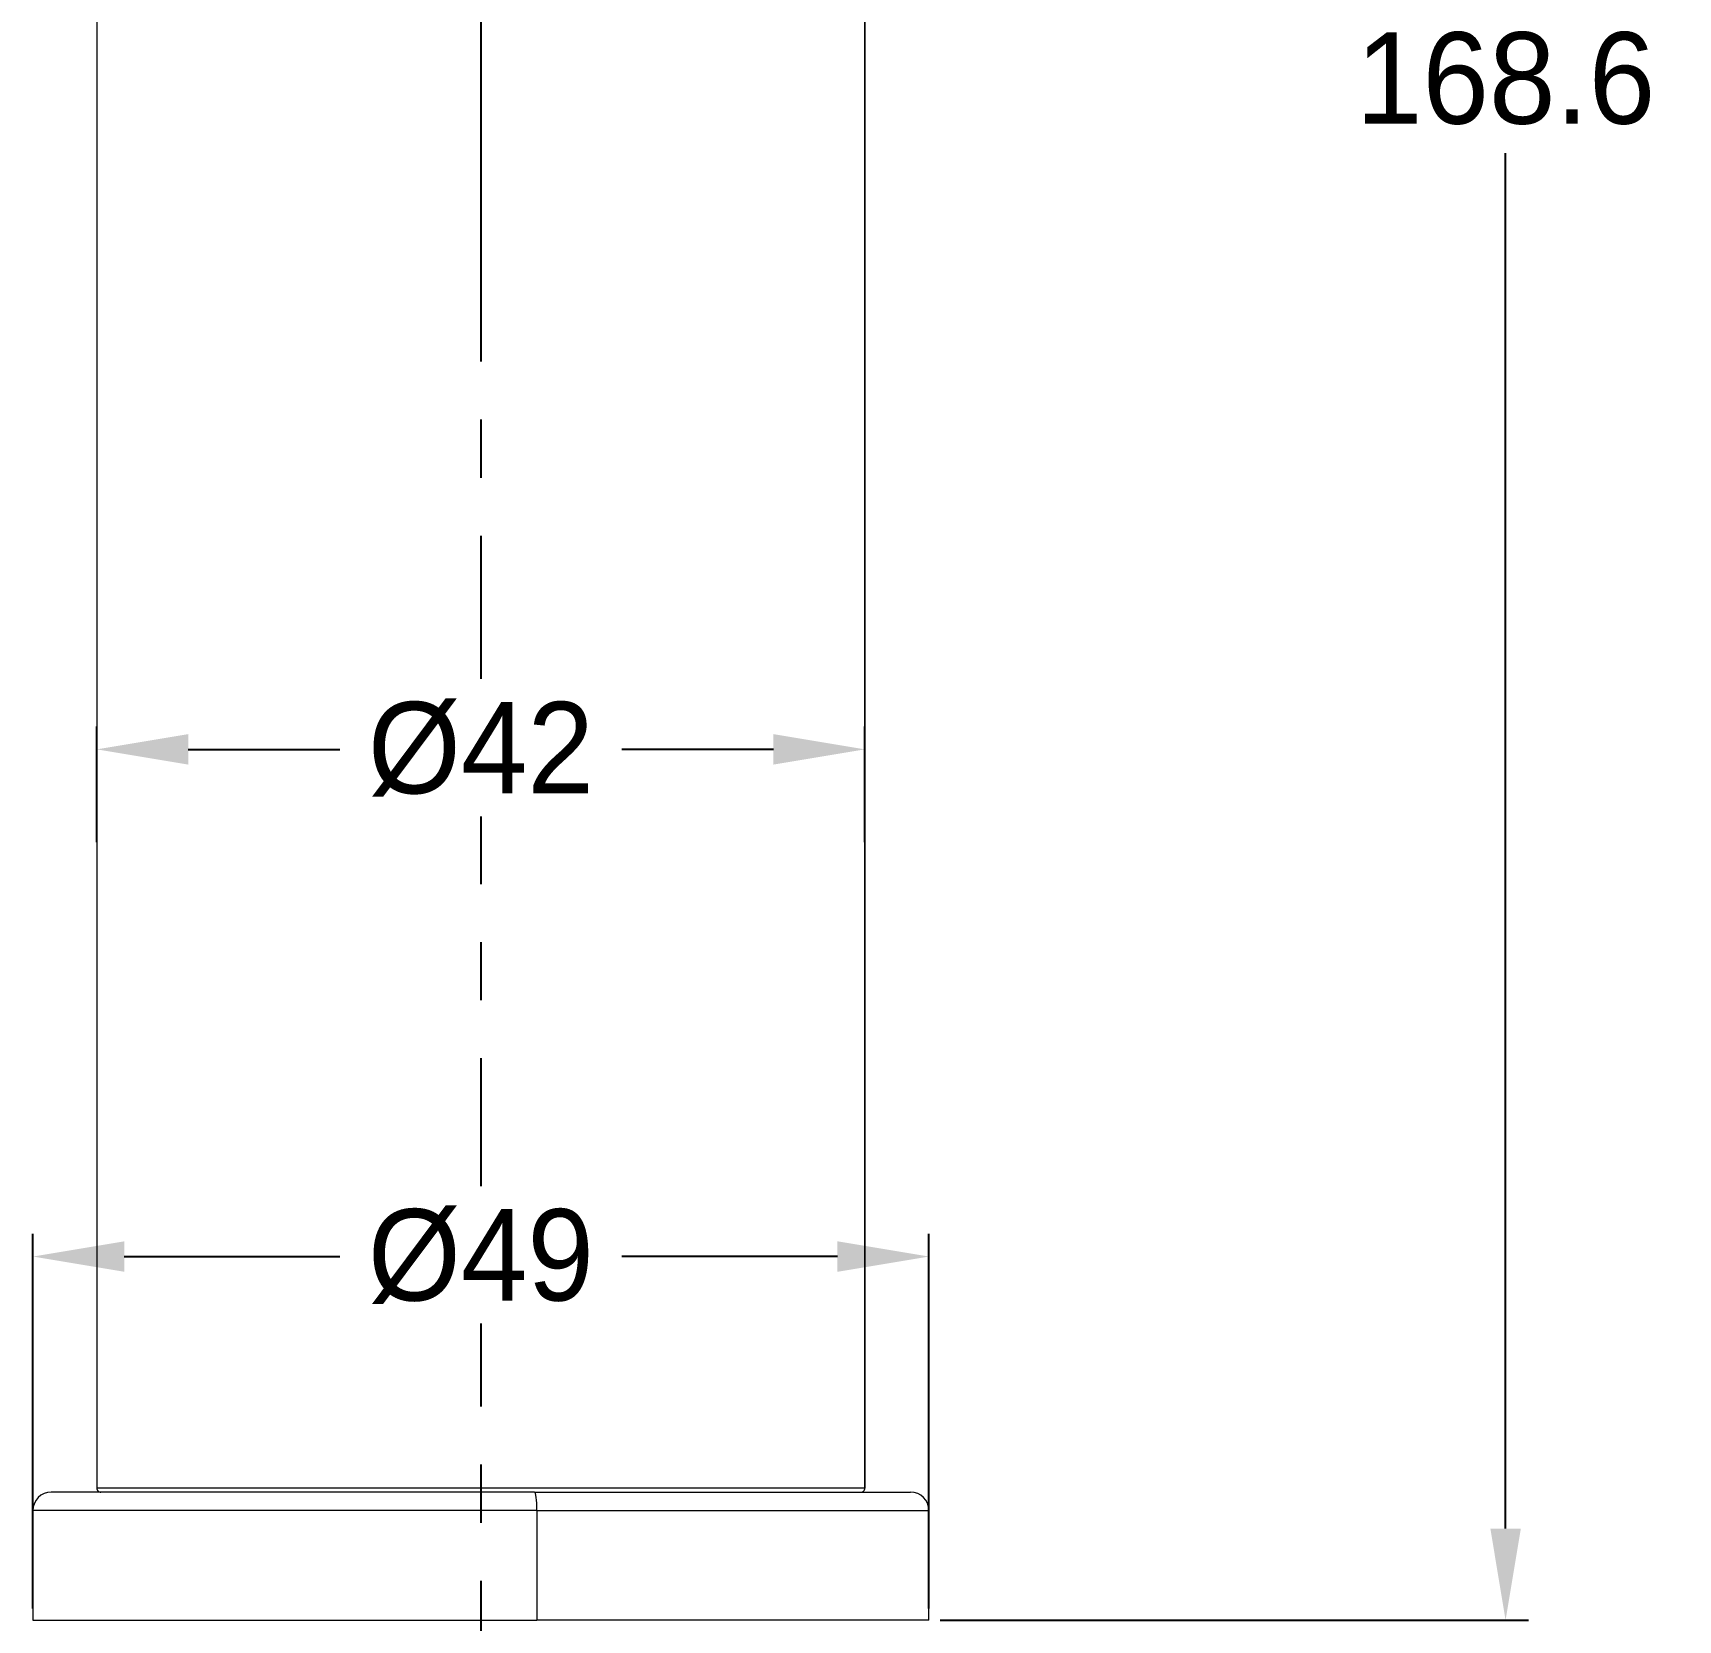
# Model space of a CAD drawing. Extents: x 13676 to 14719, y -16741 to -16132.
# Drawn here: x 14167.6 to 14257.6, y -16536.8 to -16450 of the extents above; entities that cross this region are included whole.
import ezdxf

# ---------------------------------------------------------------- set-up
doc = ezdxf.new("R2010")
doc.units = 0
doc.header["$MEASUREMENT"] = 0
doc.linetypes.add('CENTER2', pattern=[28.575, 19.05, -3.175, 3.175, -3.175])
doc.layers.get('0').update_dxf_attribs({"color": 3, "linetype": 'CONTINUOUS'})
doc.layers.get('DEFPOINTS').update_dxf_attribs({"linetype": 'CONTINUOUS'})
doc.layers.add('CENTER', color=1, linetype='CENTER2')
doc.layers.add('DIM_', color=6, linetype='CONTINUOUS', lineweight=9)
doc.styles.get("Standard").update_dxf_attribs({"font": 'Gulim.ttf'})
doc.dimstyles.new('사본(2) STANDARD', dxfattribs={"dimscale": 0, "dimtxt": 5, "dimasz": 5, "dimexe": 1.25, "dimexo": 0.625, "dimgap": 1.5, "dimtad": 3, "dimtih": 1, "dimtoh": 1, "dimdec": 1, "dimzin": 9, "dimdsep": 46, "dimtxsty": 'Standard', "dimcen": 2.5, "dimclrd": 5, "dimclre": 5, "dimclrt": 5, "dimadec": 0, "dimazin": 0, "dimtfac": 1, "dimtdec": 1, "dimtmove": 0, "dimatfit": 3, "dimfxl": 1.25, "dimtfill": 1, "dimtolj": 1, "dimtzin": 0, "dimarcsym": 0})

# ---------------------------------------------------------------- blocks, each defined once
blk = doc.blocks.new('*D44')
at = {"layer": 'DEFPOINTS', "color": 0, "transparency": 16777216}
for p in [(14216.598, -16516.948), (14167.598, -16536.829), (14216.598, -16536.829)]:
    blk.add_point(p, dxfattribs=at)
at = {"layer": 'DIM_', "color": 5, "lineweight": -2, "transparency": 16777216}
for p, q in [((14167.598, -16536.204), (14167.598, -16515.698)), ((14216.598, -16536.204), (14216.598, -16515.698)), ((14172.598, -16516.948), (14184.39, -16516.948)), ((14211.598, -16516.948), (14199.807, -16516.948))]:
    blk.add_line(p, q, dxfattribs=at)
at = {"layer": 'DIM_', "color": 5, "transparency": 16777216}
for points in [[(14172.598, -16516.115), (14172.598, -16517.781), (14167.598, -16516.948)], [(14211.598, -16516.115), (14211.598, -16517.781), (14216.598, -16516.948)]]:
    blk.add_solid(points, dxfattribs=at)
at = {"layer": 'DIM_', "color": 5, "transparency": 16777216, "insert": (14192.098, -16516.948), "char_height": 5, "attachment_point": 5, "bg_fill": 3, "box_fill_scale": 1.25, "bg_fill_color": 256, "bg_fill_true_color": 13158600, "bg_fill_transparency": 0}
blk.add_mtext('\\A1;%%C49', dxfattribs=at)
blk = doc.blocks.new('*D45')
at = {"layer": 'DEFPOINTS', "color": 0, "transparency": 16777216}
for p in [(14213.098, -16489.211), (14171.098, -16494.914), (14213.098, -16494.914)]:
    blk.add_point(p, dxfattribs=at)
at = {"layer": 'DIM_', "color": 5, "lineweight": -2, "transparency": 16777216}
for p, q in [((14171.098, -16494.289), (14171.098, -16487.961)), ((14213.098, -16494.289), (14213.098, -16487.961)), ((14176.098, -16489.211), (14184.387, -16489.211)), ((14208.098, -16489.211), (14199.81, -16489.211))]:
    blk.add_line(p, q, dxfattribs=at)
at = {"layer": 'DIM_', "color": 5, "transparency": 16777216}
for points in [[(14176.098, -16488.378), (14176.098, -16490.045), (14171.098, -16489.211)], [(14208.098, -16488.378), (14208.098, -16490.045), (14213.098, -16489.211)]]:
    blk.add_solid(points, dxfattribs=at)
at = {"layer": 'DIM_', "color": 5, "transparency": 16777216, "insert": (14192.098, -16489.211), "char_height": 5, "attachment_point": 5, "bg_fill": 3, "box_fill_scale": 1.25, "bg_fill_color": 256, "bg_fill_true_color": 13158600, "bg_fill_transparency": 0}
blk.add_mtext('\\A1;%%C42', dxfattribs=at)
blk = doc.blocks.new('*D48')
at = {"layer": 'DEFPOINTS', "color": 0, "transparency": 16777216}
for p in [(14212.596, -16368.229), (14248.137, -16368.229), (14216.598, -16536.829)]:
    blk.add_point(p, dxfattribs=at)
at = {"layer": 'DIM_', "color": 5, "lineweight": -2, "transparency": 16777216}
for p, q in [((14213.221, -16368.229), (14249.387, -16368.229)), ((14248.137, -16373.229), (14248.137, -16448.459)), ((14248.137, -16531.829), (14248.137, -16456.599)), ((14217.223, -16536.829), (14249.387, -16536.829))]:
    blk.add_line(p, q, dxfattribs=at)
at = {"layer": 'DIM_', "color": 5, "transparency": 16777216}
for points in [[(14247.304, -16373.229), (14248.97, -16373.229), (14248.137, -16368.229)], [(14247.304, -16531.829), (14248.97, -16531.829), (14248.137, -16536.829)]]:
    blk.add_solid(points, dxfattribs=at)
at = {"layer": 'DIM_', "color": 5, "transparency": 16777216, "insert": (14248.137, -16452.529), "char_height": 5, "attachment_point": 5, "bg_fill": 3, "box_fill_scale": 1.25, "bg_fill_color": 256, "bg_fill_true_color": 13158600, "bg_fill_transparency": 0}
blk.add_mtext('\\A1;168.6', dxfattribs=at)

msp = doc.modelspace()

# ---------------------------------------------------------------- linework, layer by layer
at = {"linetype": 'Continuous', "lineweight": 18}
for p, q in [((14171.098, -16407.829), (14171.098, -16529.617)), ((14213.098, -16529.617), (14213.098, -16407.829)), ((14213.098, -16529.617), (14213.098, -16409.38)), ((14195.037, -16529.829), (14168.598, -16529.829)), ((14195.037, -16529.829), (14215.598, -16529.829)), ((14167.598, -16530.829), (14167.598, -16536.829)), ((14216.598, -16536.829), (14216.598, -16530.829)), ((14167.598, -16536.829), (14195.162, -16536.829)), ((14216.598, -16536.829), (14195.162, -16536.829))]:
    msp.add_line(p, q, dxfattribs=at)
at = {"linetype": 'Continuous', "lineweight": 13}
for p, q in [((14213.098, -16408.334), (14213.098, -16529.617)), ((14213.098, -16529.617), (14171.098, -16529.617)), ((14195.162, -16530.829), (14167.598, -16530.829)), ((14195.162, -16530.829), (14195.162, -16536.829)), ((14195.162, -16530.829), (14216.598, -16530.829))]:
    msp.add_line(p, q, dxfattribs=at)
at = {"linetype": 'Continuous', "lineweight": 18}
for centre, radius, start, end in [((14171.31, -16529.617), 0.212, 180, 270.00002), ((14212.886, -16529.617), 0.212, 269.99998, 0), ((14168.598, -16530.829), 1, 90, 180), ((14215.598, -16530.829), 1, 0, 90)]:
    msp.add_arc(centre, radius, start, end, dxfattribs=at)
at = {"linetype": 'Continuous', "lineweight": 13}
msp.add_ellipse((14195.037, -16530.829), major_axis=(0, 1), ratio=0.125036, start_param=4.712389, end_param=6.283185, dxfattribs=at)
at = {"layer": 'CENTER'}
msp.add_line((14192.097, -16363.229), (14192.097, -16613.477), dxfattribs=at)

# ---------------------------------------------------------------- next in the draw order: dimensions: what is measured, and where the dimension line sits
at = {"layer": 'DIM_'}
for base, p1, p2, picture, middle in [((14213.098, -16489.211), (14171.098, -16494.914), (14213.098, -16494.914), '*D45', (14192.098, -16489.211)), ((14216.598, -16516.948), (14167.598, -16536.829), (14216.598, -16536.829), '*D44', (14192.098, -16516.948))]:
    dim = msp.add_linear_dim(base=base, p1=p1, p2=p2, text='%%C<>', dimstyle='사본(2) STANDARD', override={"dimscale": 1, "dimtad": 0}, dxfattribs=at)
    dim.commit()
    dim.dimension.update_dxf_attribs({"geometry": picture, "text_midpoint": middle})

# ---------------------------------------------------------------- next in the draw order: dimensions: what is measured, and where the dimension line sits
dim = msp.add_linear_dim(base=(14248.137, -16368.229), p1=(14216.598, -16536.829), p2=(14212.596, -16368.229), angle=90, dimstyle='사본(2) STANDARD', override={"dimscale": 1, "dimtad": 0}, dxfattribs=at)
dim.commit()
dim.dimension.update_dxf_attribs({"geometry": '*D48', "text_midpoint": (14248.137, -16452.529)})

doc.saveas('drawing.dxf')
